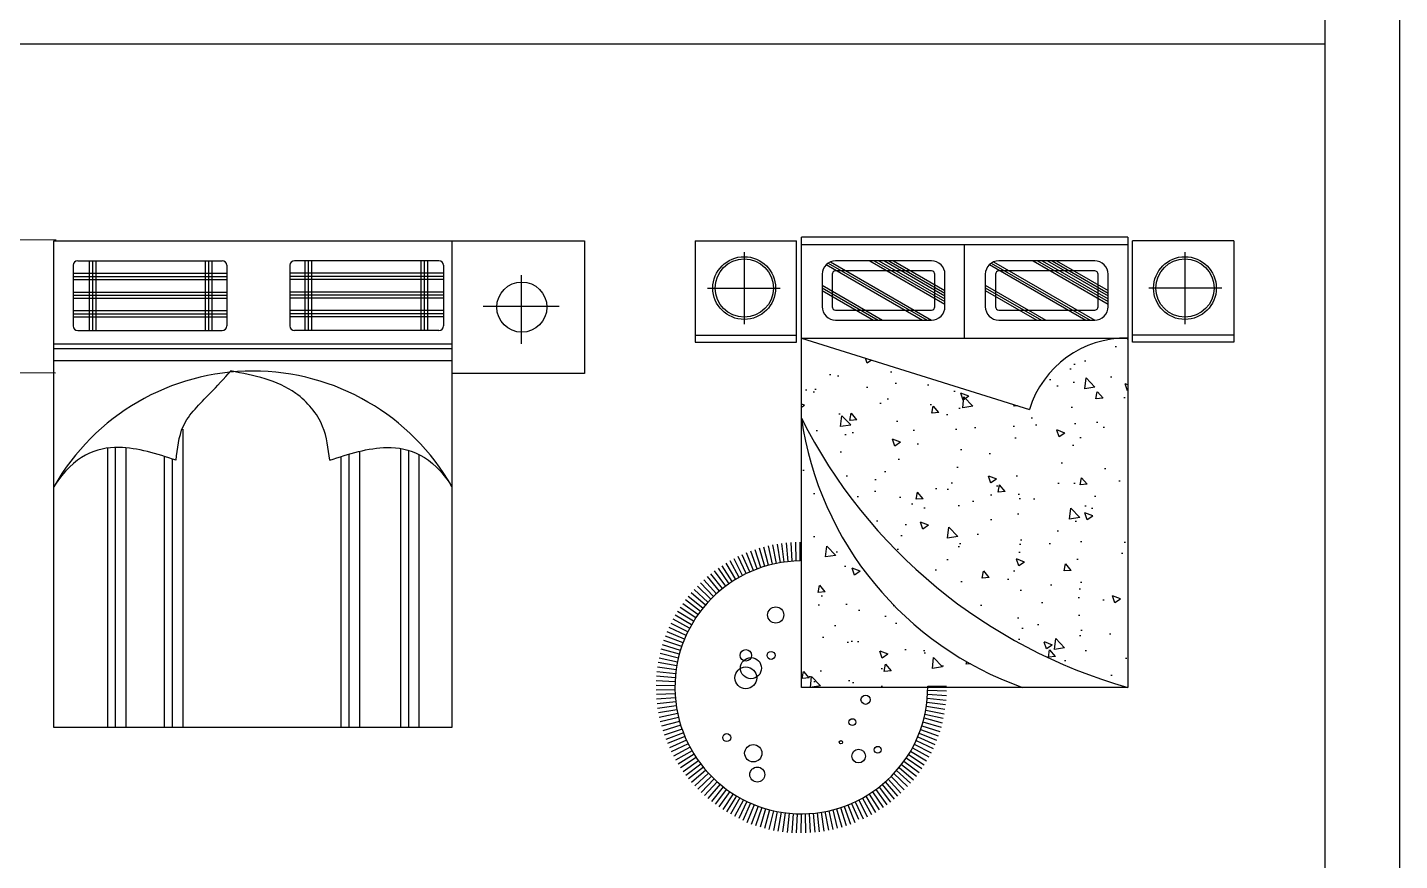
# Model space of a CAD drawing. Header units: inches. Extents: x 8.1 to 50.6, y 12.7 to 37.5.
# Drawn here: x 44.35 to 50.55, y 17.75 to 21.51 of the extents above; entities that cross this region are included whole.
import ezdxf

# ---------------------------------------------------------------- set-up
doc = ezdxf.new("R2010")
doc.units = ezdxf.units.IN
doc.header["$MEASUREMENT"] = 0
for name, color, linetype in [('02', 2, 'Continuous'), ('1', 1, 'Continuous'), ('8', 8, 'Continuous'), ('kadrbm', 4, 'Continuous')]:
    doc.layers.add(name, color=color, linetype=linetype)

# ---------------------------------------------------------------- blocks, each defined once
blk = doc.blocks.new('kadrbm')
at = {"layer": 'kadrbm', "color": 4}
blk.add_lwpolyline([(0, 0), (0, 24.7972), (21, 24.7972), (21, 0), (0, 0)], close=True, dxfattribs=at)
blk.add_lwpolyline([(20.6631, 0.3257), (20.6631, 24.4603), (0.3369, 24.4603), (0.3369, 0.3257), (20.6631, 0.3257)], dxfattribs=at)

msp = doc.modelspace()

# ---------------------------------------------------------------- hatches: boundary and pattern name
at = {"layer": '8'}
h = msp.add_hatch(dxfattribs=at)
h.set_pattern_fill('AR-CONC', color=256, scale=0.002036, angle=180, style=0)
h.set_pattern_definition([(130, (66.71426, -94.9809), (-0.37094566, -0.0324535), [0.0387876, -0.4266641]), (185, (66.71426, -94.9809), (0.0717578, 0.3890099), [0.0310301, -0.3413313]), (79.549, (66.68335, -94.9836), (-0.2991892, 0.3565546), [0.0329644, -0.3626085]), (133.8158, (66.71426, -94.8775), (-0.5519432, -0.0856023), [0.0581815, -0.6399962]), (83.3644, (66.66827, -94.8846), (-0.483378, 0.5037824), [0.0494466, -0.5439128]), (188.816, (66.71426, -94.8775), (-0.4833788, 0.5037815), [0.0465452, -0.511997]), (159, (66.66255, -94.90334), (-0.3087026, -0.2082225), [0.0387876, -0.4266641]), (214, (66.66255, -94.90334), (-0.1258349, 0.3750246), [0.0310301, -0.3413313]), (108.5486, (66.63682, -94.9207), (-0.4345367, 0.1668029), [0.0329644, -0.3626085]), (142.5, (66.71426, -94.98091), (-0.0062887, 0.17216226), [0, -0.33719395, 0, -0.346503, 0, -0.34262422]), (172.5, (66.71426, -94.98091), (-0.1360513, 0.20397737), [0, -0.19755842, 0, -0.32943642, 0, -0.13058508]), (212.5, (66.82959, -94.98091), (-0.2760756, -0.01166428), [0, -0.12929216, 0, -0.40339154, 0, -0.53526954]), (222.5, (66.8813, -94.9809), (-0.3016054, 0.0517708), [0, -0.1680798, 0, -0.26789335, 0, -0.38011895])])
edge = h.paths.add_edge_path()
edge.add_ellipse((49.3119, 19.6551), major_axis=(-0.3219, 0.3219), ratio=1, start_angle=-43.84684, end_angle=28.04534, ccw=False)
edge.add_line((49.3028, 20.1102), (49.3211, 20.1102))
edge.add_line((49.3211, 20.1102), (49.3211, 18.5312))
edge.add_ellipse((49.9695, 20.8214), major_axis=(-1.683, 1.683), ratio=1, start_angle=71.7955, end_angle=119.1914, ccw=False)
edge.add_line((47.8449, 19.7484), (47.8449, 20.1102))
edge.add_line((47.8449, 20.1102), (48.8765, 19.7878))
edge = h.paths.add_edge_path()
edge.add_line((48.845, 18.5312), (47.8449, 18.5312))
edge.add_line((47.8449, 18.5312), (47.8449, 19.7484))
edge.add_ellipse((49.3518, 19.9671), major_axis=(1.0767, 1.0767), ratio=1, start_angle=143.25827, end_angle=205.55722)

# ---------------------------------------------------------------- linework, layer by layer
at = {"layer": '02'}
for p, q in [((44.4745, 20.5536), (43.8745, 20.5562)), ((44.4648, 18.3499), (44.4648, 20.5497)), ((44.4648, 20.5497), (46.8648, 20.5497)), ((46.2648, 20.5497), (46.2648, 18.3499)), ((46.8648, 20.5497), (46.8648, 19.9497)), ((47.3648, 20.5497), (47.3648, 20.0916)), ((47.3648, 20.5497), (47.823, 20.5497)), ((47.823, 20.0916), (47.823, 20.5497)), ((47.8449, 18.5312), (47.8449, 20.5673)), ((49.3211, 20.5673), (47.8449, 20.5673)), ((49.3211, 20.5673), (49.3211, 18.5312)), ((49.3431, 20.0916), (49.3431, 20.5497)), ((49.8012, 20.5497), (49.3431, 20.5497)), ((49.8012, 20.5497), (49.8012, 20.0916)), ((47.5865, 20.4993), (47.5865, 20.174)), ((47.8449, 20.534), (49.3211, 20.534)), ((48.583, 20.1102), (48.583, 20.534)), ((49.5795, 20.4993), (49.5795, 20.174)), ((44.5517, 20.4397), (44.5517, 20.1656)), ((44.5725, 20.4605), (45.2256, 20.4605)), ((44.6245, 20.4605), (44.6245, 20.1447)), ((44.6391, 20.4605), (44.6391, 20.1447)), ((44.6541, 20.4605), (44.6541, 20.1447)), ((45.1494, 20.4605), (45.1494, 20.1447)), ((45.164, 20.4605), (45.164, 20.1447)), ((45.179, 20.4605), (45.179, 20.1447)), ((45.2464, 20.4397), (45.2464, 20.1656)), ((45.5321, 20.4397), (45.5321, 20.1656)), ((46.2061, 20.4605), (45.553, 20.4605)), ((45.5996, 20.4605), (45.5996, 20.1447)), ((45.6146, 20.4605), (45.6146, 20.1447)), ((45.6292, 20.4605), (45.6292, 20.1447)), ((46.1245, 20.4605), (46.1245, 20.1447)), ((46.1395, 20.4605), (46.1395, 20.1447)), ((46.1541, 20.4605), (46.1541, 20.1447)), ((46.2269, 20.4397), (46.2269, 20.1656)), ((47.9572, 20.4427), (48.3931, 20.1914)), ((47.9656, 20.4496), (48.4135, 20.1914)), ((47.9761, 20.4553), (48.4339, 20.1914)), ((48.1545, 20.46), (48.4943, 20.2641)), ((48.1749, 20.46), (48.4943, 20.2759)), ((48.1952, 20.46), (48.4943, 20.2876)), ((48.2205, 20.46), (48.4943, 20.3022)), ((48.2409, 20.46), (48.4943, 20.314)), ((48.2613, 20.46), (48.4943, 20.3257)), ((48.6953, 20.4427), (49.1312, 20.1914)), ((48.7037, 20.4496), (49.1516, 20.1914)), ((48.7142, 20.4553), (49.172, 20.1914)), ((48.8926, 20.46), (49.2324, 20.2641)), ((48.9129, 20.46), (49.2324, 20.2759)), ((48.9333, 20.46), (49.2324, 20.2876)), ((48.9586, 20.46), (49.2324, 20.3022)), ((48.979, 20.46), (49.2324, 20.314)), ((48.9994, 20.46), (49.2324, 20.3257)), ((44.5517, 20.4045), (45.2464, 20.4045)), ((44.5517, 20.3895), (45.2464, 20.3895)), ((44.5517, 20.3759), (45.2464, 20.3759)), ((46.2269, 20.4045), (45.5321, 20.4045)), ((46.2269, 20.3895), (45.5321, 20.3895)), ((46.2269, 20.3759), (45.5321, 20.3759)), ((46.5778, 20.3948), (46.5778, 20.0852)), ((44.5517, 20.3188), (45.2464, 20.3188)), ((44.5517, 20.3039), (45.2464, 20.3039)), ((44.5517, 20.2903), (45.2464, 20.2903)), ((46.2269, 20.3188), (45.5321, 20.3188)), ((46.2269, 20.3039), (45.5321, 20.3039)), ((46.2269, 20.2903), (45.5321, 20.2903)), ((47.4198, 20.3367), (47.7493, 20.3367)), ((47.9387, 20.3492), (48.2125, 20.1914)), ((47.9387, 20.3375), (48.1921, 20.1914)), ((47.9387, 20.3257), (48.1717, 20.1914)), ((48.6768, 20.3492), (48.9506, 20.1914)), ((48.6768, 20.3375), (48.9302, 20.1914)), ((48.6768, 20.3257), (48.9098, 20.1914)), ((49.7462, 20.3367), (49.4167, 20.3367)), ((44.5517, 20.235), (45.2464, 20.235)), ((46.2269, 20.235), (45.5321, 20.235)), ((46.7491, 20.2533), (46.4066, 20.2533)), ((44.5517, 20.22), (45.2464, 20.22)), ((44.5517, 20.2064), (45.2464, 20.2064)), ((46.2269, 20.22), (45.5321, 20.22)), ((46.2269, 20.2064), (45.5321, 20.2064)), ((44.5725, 20.1447), (45.2256, 20.1447)), ((46.2061, 20.1447), (45.553, 20.1447)), ((47.3648, 20.1237), (47.823, 20.1237)), ((47.8449, 20.1102), (49.3211, 20.1102)), ((47.8449, 20.1102), (48.8765, 19.7878)), ((49.8012, 20.1237), (49.3431, 20.1237)), ((46.2648, 20.0837), (44.4648, 20.0837)), ((46.2648, 20.0619), (44.4648, 20.0619)), ((47.3648, 20.0916), (47.823, 20.0916)), ((49.8012, 20.0916), (49.3431, 20.0916)), ((46.2648, 20.0075), (44.4648, 20.0075)), ((43.8719, 19.9562), (44.4719, 19.9536)), ((46.8648, 19.9497), (46.2648, 19.9497)), ((45.0494, 18.3499), (45.0494, 19.699)), ((44.7082, 18.3499), (44.7082, 19.6136)), ((44.7441, 18.3499), (44.7441, 19.6157)), ((44.792, 18.3499), (44.792, 19.6141)), ((46.0334, 18.3499), (46.0334, 19.6114)), ((44.9656, 18.3499), (44.9656, 19.5754)), ((45.0015, 18.3499), (45.0015, 19.5636)), ((45.7641, 18.3499), (45.7641, 19.5754)), ((45.8, 18.3499), (45.8, 19.5863)), ((45.8479, 18.3499), (45.8479, 19.5991)), ((46.0693, 18.3499), (46.0693, 19.6032)), ((46.1172, 18.3499), (46.1172, 19.5839)), ((47.7322, 19.0916), (47.7162, 19.1751)), ((47.75, 19.0949), (47.7366, 19.1789)), ((47.7679, 19.0976), (47.7572, 19.182)), ((47.7858, 19.0998), (47.7778, 19.1844)), ((47.8038, 19.1014), (47.7985, 19.1862)), ((47.8219, 19.1024), (47.8192, 19.1874)), ((47.84, 19.1028), (47.84, 19.1878)), ((47.5794, 19.0374), (47.5406, 19.1131)), ((47.5955, 19.0456), (47.5591, 19.1224)), ((47.6119, 19.0532), (47.5779, 19.1311)), ((47.6285, 19.0603), (47.5971, 19.1393)), ((47.6454, 19.0669), (47.6164, 19.1468)), ((47.6624, 19.0729), (47.636, 19.1537)), ((47.6796, 19.0784), (47.6558, 19.16)), ((47.697, 19.0834), (47.6757, 19.1657)), ((47.7146, 19.0878), (47.6959, 19.1707)), ((47.503, 18.9893), (47.4527, 19.0579)), ((47.5177, 18.9999), (47.4696, 19.07)), ((47.5326, 19.01), (47.4868, 19.0816)), ((47.5479, 19.0196), (47.5044, 19.0927)), ((47.5635, 19.0288), (47.5223, 19.1031)), ((47.4351, 18.9297), (47.3747, 18.9895)), ((47.4479, 18.9425), (47.3894, 19.0042)), ((47.4611, 18.9548), (47.4046, 19.0183)), ((47.4747, 18.9668), (47.4202, 19.032)), ((47.4887, 18.9783), (47.4363, 19.0452)), ((47.3881, 18.8749), (47.3206, 18.9266)), ((47.3992, 18.8891), (47.3334, 18.9429)), ((47.4108, 18.903), (47.3467, 18.9589)), ((47.4227, 18.9166), (47.3604, 18.9744)), ((47.3576, 18.83), (47.2855, 18.8751)), ((47.3673, 18.8453), (47.2967, 18.8926)), ((47.3775, 18.8602), (47.3084, 18.9098)), ((47.3238, 18.7662), (47.2466, 18.8018)), ((47.3315, 18.7825), (47.2555, 18.8206)), ((47.3397, 18.7986), (47.2649, 18.8391)), ((47.3484, 18.8145), (47.2749, 18.8572)), ((47.3039, 18.7157), (47.2237, 18.7439)), ((47.31, 18.7327), (47.2307, 18.7634)), ((47.3166, 18.7496), (47.2384, 18.7827)), ((47.2889, 18.6636), (47.2063, 18.6841)), ((47.2933, 18.6812), (47.2115, 18.7042)), ((47.2983, 18.6985), (47.2173, 18.7241)), ((47.2788, 18.6104), (47.1947, 18.6229)), ((47.2816, 18.6282), (47.1979, 18.6434)), ((47.2849, 18.646), (47.2018, 18.6638)), ((47.2739, 18.5564), (47.189, 18.5609)), ((47.2749, 18.5744), (47.1902, 18.5816)), ((47.2766, 18.5924), (47.1921, 18.6023)), ((47.2733, 18.5383), (47.1883, 18.5401)), ((47.2734, 18.5202), (47.1884, 18.5193)), ((47.274, 18.5022), (47.1891, 18.4986)), ((49.3211, 18.5312), (47.8449, 18.5312)), ((48.4157, 18.5), (48.5005, 18.4947)), ((48.4164, 18.5181), (48.5014, 18.5154)), ((48.4165, 18.5362), (48.5015, 18.5362)), ((47.2752, 18.4841), (47.1905, 18.4779)), ((47.277, 18.4661), (47.1925, 18.4572)), ((47.2794, 18.4482), (47.1951, 18.4366)), ((47.2823, 18.4304), (47.1985, 18.4161)), ((48.4072, 18.4283), (48.4907, 18.4122)), ((48.4102, 18.4461), (48.4941, 18.4327)), ((48.4126, 18.464), (48.4969, 18.4533)), ((48.4144, 18.482), (48.4991, 18.474)), ((47.2857, 18.4126), (47.2024, 18.3957)), ((47.2898, 18.395), (47.207, 18.3755)), ((47.2944, 18.3775), (47.2123, 18.3554)), ((48.3949, 18.3755), (48.4765, 18.3516)), ((48.3996, 18.3929), (48.4819, 18.3717)), ((48.4037, 18.4105), (48.4866, 18.3919)), ((46.2648, 18.3499), (44.4648, 18.3499)), ((47.2995, 18.3602), (47.2181, 18.3355)), ((47.3052, 18.343), (47.2246, 18.3157)), ((47.3114, 18.3261), (47.2318, 18.2962)), ((47.3181, 18.3093), (47.2395, 18.277)), ((48.3709, 18.3073), (48.4488, 18.2733)), ((48.3777, 18.3241), (48.4567, 18.2926)), ((48.384, 18.341), (48.4639, 18.312)), ((48.3897, 18.3582), (48.4705, 18.3317)), ((47.3254, 18.2927), (47.2479, 18.2579)), ((47.3332, 18.2764), (47.2568, 18.2392)), ((47.3415, 18.2604), (47.2663, 18.2207)), ((47.3504, 18.2446), (47.2764, 18.2026)), ((48.3384, 18.2428), (48.4114, 18.1992)), ((48.3473, 18.2585), (48.4217, 18.2173)), ((48.3557, 18.2745), (48.4313, 18.2357)), ((48.3635, 18.2908), (48.4403, 18.2544)), ((47.3597, 18.2291), (47.2871, 18.1848)), ((47.3695, 18.2139), (47.2983, 18.1673)), ((47.3797, 18.199), (47.3101, 18.1502)), ((47.3905, 18.1845), (47.3224, 18.1335)), ((48.2981, 18.1828), (48.365, 18.1304)), ((48.3089, 18.1973), (48.3774, 18.147)), ((48.3192, 18.2121), (48.3893, 18.1641)), ((48.329, 18.2273), (48.4007, 18.1815)), ((47.4017, 18.1703), (47.3353, 18.1172)), ((47.4133, 18.1565), (47.3486, 18.1013)), ((47.4254, 18.143), (47.3625, 18.0858)), ((47.4379, 18.1299), (47.3768, 18.0708)), ((48.2505, 18.1284), (48.3103, 18.068)), ((48.263, 18.1414), (48.3247, 18.0829)), ((48.2751, 18.1548), (48.3386, 18.0983)), ((48.2868, 18.1686), (48.3521, 18.1141)), ((47.4507, 18.1172), (47.3916, 18.0562)), ((47.464, 18.105), (47.4068, 18.0421)), ((47.4777, 18.0932), (47.4225, 18.0285)), ((47.4917, 18.0818), (47.4386, 18.0154)), ((47.5061, 18.0708), (47.4551, 18.0028)), ((47.5209, 18.0603), (47.472, 17.9907)), ((48.1672, 18.0591), (48.2146, 17.9885)), ((48.182, 18.0696), (48.2315, 18.0005)), ((48.1964, 18.0805), (48.2481, 18.013)), ((48.2105, 18.0918), (48.2643, 18.026)), ((48.2242, 18.1036), (48.2801, 18.0395)), ((48.2376, 18.1158), (48.2954, 18.0535)), ((47.5359, 18.0503), (47.4893, 17.9792)), ((47.5513, 18.0408), (47.507, 17.9682)), ((47.5669, 18.0318), (47.5249, 17.9578)), ((47.5829, 18.0232), (47.5432, 17.948)), ((47.599, 18.0152), (47.5618, 17.9387)), ((47.6155, 18.0077), (47.5807, 17.9301)), ((47.6322, 18.0007), (47.5986, 17.9192)), ((47.649, 17.9942), (47.6182, 17.9118)), ((48.0557, 17.9999), (48.0864, 17.9204)), ((48.0724, 18.0068), (48.1027, 17.9354)), ((48.0889, 18.0143), (48.1245, 17.9371)), ((48.1051, 18.0222), (48.1431, 17.9462)), ((48.1211, 18.0307), (48.1615, 17.9559)), ((48.1367, 18.0397), (48.1795, 17.9662)), ((48.1521, 18.0492), (48.1972, 17.9771)), ((47.6661, 17.9883), (47.6379, 17.9051)), ((47.6834, 17.9829), (47.6579, 17.899)), ((47.7008, 17.9781), (47.678, 17.8935)), ((47.7184, 17.9738), (47.6983, 17.8887)), ((47.7361, 17.9701), (47.7187, 17.8846)), ((47.7539, 17.9669), (47.7392, 17.881)), ((47.7717, 17.9643), (47.7599, 17.8781)), ((47.7897, 17.9623), (47.7806, 17.8759)), ((47.8077, 17.9608), (47.8013, 17.8743)), ((47.8258, 17.9599), (47.8221, 17.8734)), ((47.8439, 17.9596), (47.8429, 17.8731)), ((47.8619, 17.9599), (47.8638, 17.8735)), ((47.88, 17.9607), (47.8845, 17.8746)), ((47.898, 17.9621), (47.9053, 17.8763)), ((47.916, 17.964), (47.9259, 17.8786)), ((47.9339, 17.9666), (47.9465, 17.8816)), ((47.9517, 17.9697), (47.967, 17.8853)), ((47.9694, 17.9733), (47.9873, 17.8895)), ((47.987, 17.9775), (48.0075, 17.8945)), ((48.0044, 17.9823), (48.0276, 17.9)), ((48.0217, 17.9876), (48.0474, 17.9062)), ((48.0388, 17.9935), (48.067, 17.913))]:
    msp.add_line(p, q, dxfattribs=at)
for points in [[(48.4332, 20.46), (47.9998, 20.46, 0.414214), (47.9387, 20.3989), (47.9387, 20.2525, 0.414214), (47.9998, 20.1914), (48.4332, 20.1914, 0.414214), (48.4943, 20.2525), (48.4943, 20.3989, 0.414214)], [(48.4332, 20.4142), (47.9998, 20.4142, 0.414214), (47.9845, 20.3989), (47.9845, 20.2525, 0.414214), (47.9998, 20.2372), (48.4332, 20.2372, 0.414214), (48.4485, 20.2525), (48.4485, 20.3989, 0.414214)], [(49.1713, 20.46), (48.7379, 20.46, 0.414214), (48.6768, 20.3989), (48.6768, 20.2525, 0.414214), (48.7379, 20.1914), (49.1713, 20.1914, 0.414214), (49.2324, 20.2525), (49.2324, 20.3989, 0.414214)], [(49.1713, 20.4142), (48.7379, 20.4142, 0.414214), (48.7226, 20.3989), (48.7226, 20.2525, 0.414214), (48.7379, 20.2372), (49.1713, 20.2372, 0.414214), (49.1866, 20.2525), (49.1866, 20.3989, 0.414214)]]:
    msp.add_lwpolyline(points, format="xyb", close=True, dxfattribs=at)
for centre, radius in [((47.5865, 20.3367), 0.1419), ((49.5795, 20.3367), 0.1419), ((47.5865, 20.3367), 0.1317), ((49.5795, 20.3367), 0.1317), ((46.5808, 20.2506), 0.1134), ((47.729, 18.8586), 0.0365), ((47.5935, 18.6761), 0.026), ((47.708, 18.6761), 0.018), ((47.5935, 18.5746), 0.0495), ((47.617, 18.6182), 0.0476), ((48.1355, 18.4756), 0.021), ((48.0755, 18.3741), 0.0155), ((47.5075, 18.3041), 0.018), ((47.6275, 18.2336), 0.039), ((48.0235, 18.2831), 0.0075), ((48.104, 18.2206), 0.031), ((48.19, 18.2491), 0.0155), ((47.6455, 18.1371), 0.034)]:
    msp.add_circle(centre, radius, dxfattribs=at)
for centre, radius, start, end in [((44.5731, 20.4391), 0.0214, 91.61503, 178.4547), ((45.225, 20.4391), 0.0214, 1.5453, 88.38497), ((45.5536, 20.4391), 0.0214, 91.61503, 178.4547), ((46.2055, 20.4391), 0.0214, 1.5453, 88.38497), ((44.5731, 20.1661), 0.0214, 181.5453, 268.38497), ((45.225, 20.1661), 0.0214, 271.61503, 358.4547), ((45.5536, 20.1661), 0.0214, 181.5453, 268.38497), ((46.2055, 20.1661), 0.0214, 271.61503, 358.4547), ((49.3119, 19.6551), 0.4552, 88.84684, 163.04534), ((45.3648, 18.9256), 1.036, 29.69061, 150.30939), ((49.9695, 20.8214), 2.3802, 206.7955, 254.1914), ((49.3518, 19.9671), 1.5227, 188.25827, 250.55722), ((47.8449, 18.5312), 0.5716, 90.49733, 0.49733)]:
    msp.add_arc(centre, radius, start, end, dxfattribs=at)
for points, knots in [([(45.0176, 19.5581), (45.0232, 19.6115), (45.0355, 19.7305), (45.1608, 19.8469), (45.2341, 19.9278), (45.2648, 19.9617)], [0, 0, 0, 0, 156.355579, 348.481433, 486.712591, 486.712591, 486.712591, 486.712591]), ([(45.7121, 19.5581), (45.7058, 19.6105), (45.6919, 19.7274), (45.5391, 19.9084), (45.3696, 19.9413), (45.2648, 19.9617)], [0, 0, 0, 0, 156.355579, 348.481433, 659.545326, 659.545326, 659.545326, 659.545326]), ([(45.0176, 19.5581), (44.9309, 19.5876), (44.7423, 19.6466), (44.5565, 19.5822), (44.4648, 19.4388)], [24.705744, 24.705744, 24.705744, 24.705744, 264.516807, 546.921054, 546.921054, 546.921054, 546.921054]), ([(45.7121, 19.5581), (45.7987, 19.5876), (45.9874, 19.6466), (46.1732, 19.5822), (46.2648, 19.4388)], [24.705744, 24.705744, 24.705744, 24.705744, 264.516807, 546.921054, 546.921054, 546.921054, 546.921054])]:
    msp.add_open_spline(points, degree=3, knots=knots, dxfattribs=at)
at = {"layer": '1'}
msp.add_line((29.8869, 21.4404), (50.2131, 21.4404), dxfattribs=at)

# ---------------------------------------------------------------- block references
at = {"layer": 'kadrbm'}
msp.add_blockref('kadrbm', (29.55, 12.725), dxfattribs=at)

doc.saveas('drawing.dxf')
